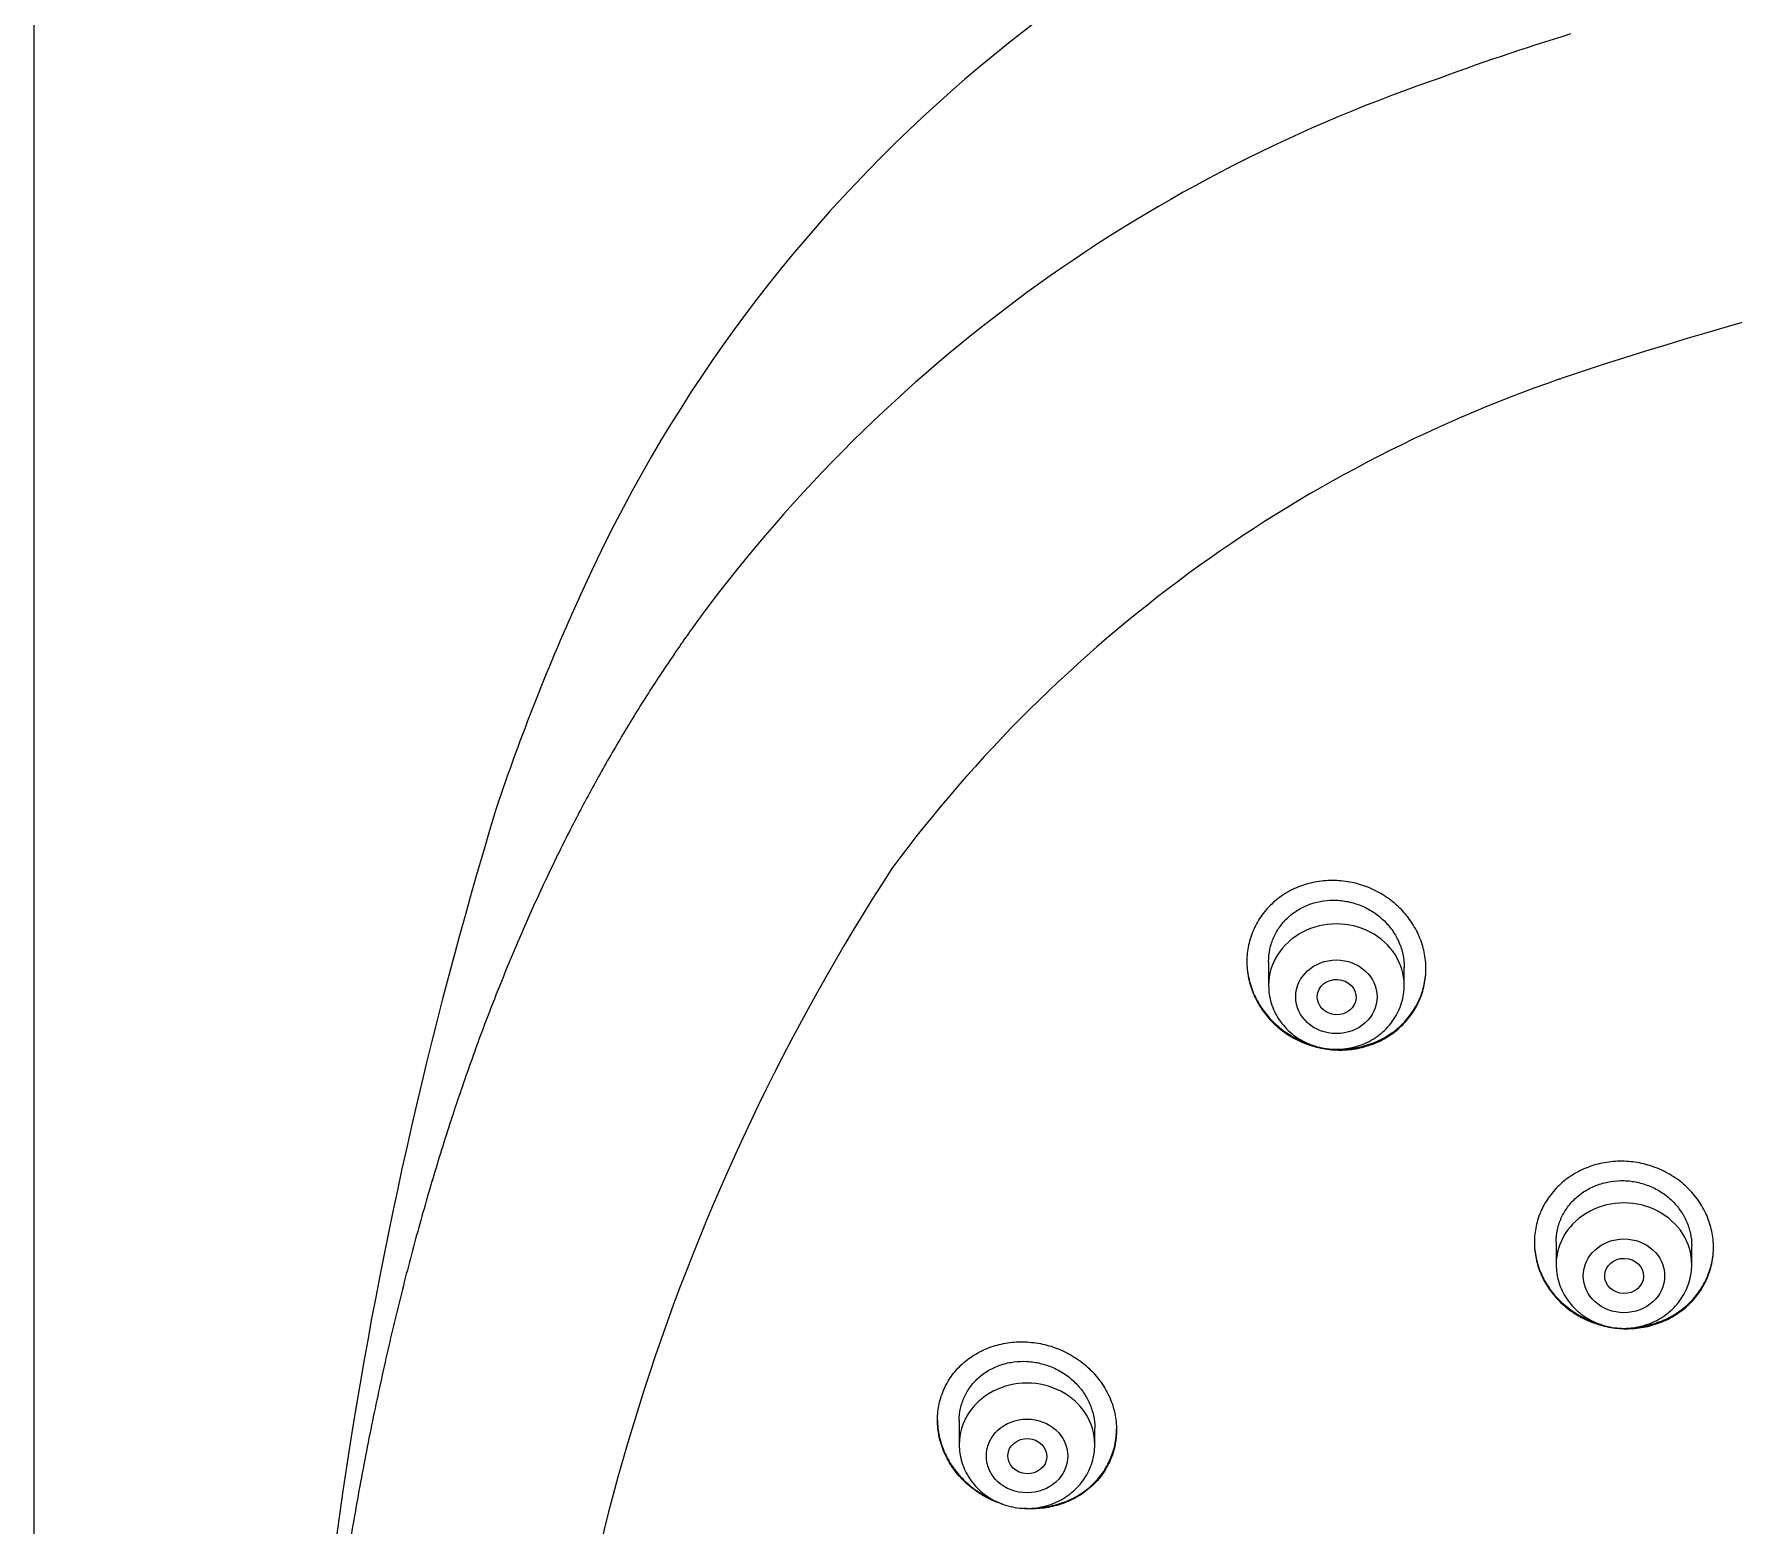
# Model space of a CAD drawing. Header units: millimetres. Extents: x 976 to 9349, y -1578 to 2211.
# Drawn here: x 2931.872 to 2935.382, y 983.664 to 986.744 of the extents above; entities that cross this region are included whole.
import ezdxf

# ---------------------------------------------------------------- set-up
doc = ezdxf.new("R2010")
doc.units = ezdxf.units.MM
doc.layers.add('Wbudowane', color=175, linetype='Continuous')

# ---------------------------------------------------------------- blocks, each defined once
blk = doc.blocks.new('Z$W@#21058')
for p, q in [((13.825, 159.1545), (13.825, 122.1386)), ((13.825, 159.1545), (13.825, 122.2446)), ((16.977, 142.1499), (16.9796, 142.1509)), ((16.3754, 140.9465), (16.3754, 140.8975)), ((16.6554, 140.8975), (16.6554, 140.9354)), ((16.9694, 140.3674), (16.9694, 140.3212)), ((17.2494, 140.3212), (17.2494, 140.3593)), ((15.7363, 139.9984), (15.7363, 139.9491)), ((16.0163, 139.9491), (16.0163, 139.9834))]:
    blk.add_line(p, q)
for centre, radius, start, end in [((17.728, 140.4651), 3.0378, 108.3974, 155.907), ((18.4645, 138.0682), 5.0133, 106.9958, 110.4444), ((17.7449, 139.7715), 3.1669, 109.0088, 143.3144), ((19.6163, 134.2726), 8.3079, 88.31872, 108.50376), ((17.9248, 139.4091), 2.9001, 109.0754, 143.3794), ((18.8917, 139.8939), 4.3336, 155.2934, 161.6153), ((24.0394, 138.4419), 9.6796, 163.06996, 180.15804), ((19.4148, 138.6645), 4.5495, 147.0501, 177.2106)]:
    blk.add_arc(centre, radius, start, end)
for centre, end_param in [((16.5154, 140.8975), 3.141598), ((17.1094, 140.3212), 3.141593), ((15.8763, 139.9491), 3.141598)]:
    blk.add_ellipse(centre, major_axis=(0.14, 0), ratio=0.906308, start_param=0, end_param=end_param)
for centre, major_axis, ratio in [((16.5154, 140.8739), (0.084, 0), 0.906308), ((16.516, 140.8733), (0.0402, -0.0022), 0.905767), ((17.1094, 140.2975), (-0.084, 0), 0.906308), ((17.1097, 140.2972), (0.0401, -0.0011), 0.906171), ((15.8763, 139.9254), (-0.084, 0), 0.906308), ((15.877, 139.925), (0.0403, -0.0017), 0.901335)]:
    blk.add_ellipse(centre, major_axis=major_axis, ratio=ratio)
blk.add_open_spline([(14.9511, 141.6952), (14.9517, 141.6972), (14.9524, 141.6993), (14.9532, 141.7013), (14.9539, 141.7033), (14.9548, 141.7052)], degree=5)
for points, knots in [([(15.2052, 141.6635), (15.1852, 141.6361), (15.1515, 141.5885), (15.0962, 141.5055), (15.0447, 141.4222), (14.9934, 141.3338), (14.9446, 141.243), (14.8971, 141.1483), (14.8514, 141.0501), (14.8072, 140.9478), (14.7648, 140.8416), (14.724, 140.7311), (14.685, 140.6163), (14.6478, 140.4968), (14.6125, 140.3726), (14.579, 140.2434), (14.5475, 140.1092), (14.518, 139.9698), (14.4907, 139.8252), (14.4656, 139.6754), (14.4429, 139.5204), (14.4227, 139.3605), (14.4051, 139.1959), (14.3902, 139.0269), (14.3782, 138.854), (14.3691, 138.678), (14.3631, 138.4995), (14.3602, 138.3195), (14.3604, 138.1391), (14.3638, 137.9591), (14.3702, 137.7807), (14.3797, 137.6046), (14.3922, 137.4317), (14.4075, 137.2627), (14.4256, 137.098), (14.4463, 136.9381), (14.4695, 136.7831), (14.4951, 136.6333), (14.5229, 136.4887), (14.5529, 136.3494), (14.5849, 136.2152), (14.619, 136.0861), (14.6549, 135.9621), (14.6928, 135.8425), (14.7321, 135.7282), (14.7739, 135.6171), (14.8161, 135.5128), (14.8617, 135.4092), (14.8897, 135.3496), (14.9064, 135.3155)], [0, 0, 0, 0, 0.013707, 0.028239, 0.043047, 0.058182, 0.073661, 0.089521, 0.105819, 0.122574, 0.139831, 0.157629, 0.17598, 0.194931, 0.214557, 0.234815, 0.255804, 0.277485, 0.299914, 0.323078, 0.34698, 0.371602, 0.396913, 0.422855, 0.449374, 0.47635, 0.5037, 0.531273, 0.558922, 0.586484, 0.613836, 0.64083, 0.667343, 0.69331, 0.718619, 0.743266, 0.767165, 0.790356, 0.812776, 0.834488, 0.85546, 0.875736, 0.895362, 0.914311, 0.932681, 0.950459, 0.9677, 0.984447, 1, 1, 1, 1]), ([(16.3304, 140.9464), (16.3304, 140.958), (16.3316, 140.9693), (16.3351, 140.986), (16.3366, 140.9915), (16.3401, 141.0024), (16.3422, 141.0078), (16.3492, 141.0235), (16.3549, 141.0334), (16.365, 141.0473), (16.3687, 141.0518), (16.3765, 141.0605), (16.3806, 141.0645), (16.3934, 141.0762), (16.4028, 141.083), (16.4181, 141.092), (16.4234, 141.0948), (16.4341, 141.0997), (16.4451, 141.1041), (16.4565, 141.1075), (16.4681, 141.1103), (16.4741, 141.1114), (16.492, 141.1139), (16.504, 141.1145), (16.5221, 141.1137), (16.5281, 141.1131), (16.5403, 141.1114), (16.5463, 141.1103), (16.564, 141.1062), (16.5755, 141.1024), (16.5922, 141.0951), (16.5977, 141.0924), (16.6084, 141.0865), (16.6187, 141.0802), (16.6283, 141.073), (16.6376, 141.0654), (16.6421, 141.0614), (16.655, 141.0487), (16.6626, 141.0396), (16.6726, 141.025), (16.6757, 141.02), (16.6814, 141.0097), (16.684, 141.0044), (16.6909, 140.9883), (16.6944, 140.9773), (16.698, 140.9604), (16.6989, 140.9547), (16.7001, 140.9432), (16.7004, 140.9374), (16.7004, 140.9203), (16.6992, 140.909), (16.6957, 140.8922), (16.6942, 140.8867), (16.6907, 140.8758), (16.6866, 140.8652), (16.6814, 140.8551), (16.6757, 140.8452), (16.6725, 140.8404), (16.6623, 140.8263), (16.6546, 140.8178), (16.6418, 140.8062), (16.6373, 140.8025), (16.6278, 140.7955), (16.6229, 140.7923), (16.6077, 140.7833), (16.597, 140.7784), (16.5801, 140.7725), (16.5743, 140.7707), (16.5627, 140.7679), (16.5568, 140.7667), (16.539, 140.7641), (16.5269, 140.7635), (16.5025, 140.7645), (16.4905, 140.7661), (16.4728, 140.7702), (16.4669, 140.7718), (16.4554, 140.7756), (16.4496, 140.7778), (16.4329, 140.7851), (16.4223, 140.7909), (16.4073, 140.801), (16.4024, 140.8046), (16.393, 140.8123), (16.3886, 140.8163), (16.3759, 140.8289), (16.3683, 140.838), (16.3582, 140.8527), (16.355, 140.8578), (16.3494, 140.8681), (16.3442, 140.8786), (16.3402, 140.8894), (16.3366, 140.9005), (16.3352, 140.9062), (16.3316, 140.9233), (16.3304, 140.9348), (16.3304, 140.9464)], [0, 0, 0, 0, 0.03125, 0.03125, 0.046875, 0.046875, 0.0625, 0.0625, 0.09375, 0.09375, 0.109375, 0.109375, 0.125, 0.125, 0.15625, 0.15625, 0.171875, 0.171875, 0.1875, 0.203125, 0.203125, 0.21875, 0.21875, 0.25, 0.25, 0.265625, 0.265625, 0.28125, 0.28125, 0.3125, 0.3125, 0.328125, 0.328125, 0.34375, 0.359375, 0.359375, 0.375, 0.375, 0.40625, 0.40625, 0.421875, 0.421875, 0.4375, 0.4375, 0.46875, 0.46875, 0.484375, 0.484375, 0.5, 0.5, 0.53125, 0.53125, 0.546875, 0.546875, 0.5625, 0.578125, 0.578125, 0.59375, 0.59375, 0.625, 0.625, 0.640625, 0.640625, 0.65625, 0.65625, 0.6875, 0.6875, 0.703125, 0.703125, 0.71875, 0.71875, 0.75, 0.75, 0.78125, 0.78125, 0.796875, 0.796875, 0.8125, 0.8125, 0.84375, 0.84375, 0.859375, 0.859375, 0.875, 0.875, 0.90625, 0.90625, 0.921875, 0.921875, 0.9375, 0.953125, 0.953125, 0.96875, 0.96875, 1, 1, 1, 1]), ([(16.3754, 140.9464), (16.3754, 140.9551), (16.3763, 140.9637), (16.379, 140.9764), (16.3801, 140.9806), (16.3828, 140.9888), (16.3858, 140.9969), (16.3898, 141.0046), (16.3941, 141.0121), (16.3965, 141.0158), (16.4042, 141.0264), (16.41, 141.0328), (16.4198, 141.0416), (16.4232, 141.0444), (16.4303, 141.0497), (16.4341, 141.0522), (16.4456, 141.0589), (16.4536, 141.0626), (16.4664, 141.0671), (16.4708, 141.0684), (16.4796, 141.0705), (16.4841, 141.0714), (16.4975, 141.0733), (16.5066, 141.0738), (16.5251, 141.0729), (16.5342, 141.0717), (16.5476, 141.0686), (16.552, 141.0673), (16.5608, 141.0644), (16.5651, 141.0627), (16.5778, 141.0572), (16.5858, 141.0528), (16.5971, 141.0452), (16.6008, 141.0424), (16.6079, 141.0366), (16.6113, 141.0336), (16.6209, 141.0241), (16.6267, 141.0172), (16.6343, 141.0061), (16.6367, 141.0023), (16.641, 140.9945), (16.6449, 140.9865), (16.648, 140.9783), (16.6506, 140.97), (16.6518, 140.9657), (16.6545, 140.9528), (16.6554, 140.9441), (16.6554, 140.9354)], [0, 0, 0, 0, 0.0624708, 0.0624708, 0.0937217, 0.0937217, 0.1249727, 0.1562237, 0.1562237, 0.1874747, 0.1874747, 0.2499766, 0.2499766, 0.2812276, 0.2812276, 0.3124786, 0.3124786, 0.3749805, 0.3749805, 0.4062315, 0.4062315, 0.4374825, 0.4374825, 0.4999844, 0.4999844, 0.5624864, 0.5624864, 0.5937373, 0.5937373, 0.6249883, 0.6249883, 0.6874903, 0.6874903, 0.7187412, 0.7187412, 0.7499922, 0.7499922, 0.8124942, 0.8124942, 0.8437451, 0.8437451, 0.8749961, 0.9062471, 0.9062471, 0.9374981, 0.9374981, 1, 1, 1, 1]), ([(16.3304, 140.9473), (16.3305, 140.9361), (16.3317, 140.9251), (16.3351, 140.9085), (16.3366, 140.9029), (16.3401, 140.8918), (16.3421, 140.8863), (16.349, 140.8701), (16.3547, 140.8599), (16.3647, 140.8452), (16.3683, 140.8405), (16.376, 140.8313), (16.38, 140.8269), (16.3927, 140.8143), (16.402, 140.8067), (16.417, 140.7965), (16.4223, 140.7933), (16.4329, 140.7875), (16.4433, 140.7824), (16.4541, 140.7782), (16.4593, 140.7764)], [0, 0, 0, 0, 0.150527, 0.150527, 0.228376, 0.228376, 0.306225, 0.306225, 0.461924, 0.461924, 0.539773, 0.539773, 0.617622, 0.617622, 0.77332, 0.77332, 0.851169, 0.851169, 0.929018, 1, 1, 1, 1]), ([(16.5291, 140.766), (16.5302, 140.7661), (16.5314, 140.7661), (16.5387, 140.7665), (16.5447, 140.7671), (16.5626, 140.7697), (16.5742, 140.7725), (16.591, 140.7784), (16.5966, 140.7806), (16.6074, 140.7856), (16.6126, 140.7884), (16.6278, 140.7973), (16.6372, 140.8042), (16.6502, 140.8159), (16.6543, 140.82), (16.662, 140.8286), (16.6693, 140.8375), (16.6755, 140.847), (16.6813, 140.8569), (16.6839, 140.8621), (16.6909, 140.8778), (16.6944, 140.8886), (16.698, 140.9052), (16.6989, 140.9109), (16.7001, 140.9221), (16.7004, 140.9276), (16.7004, 140.9331)], [0, 0, 0, 0, 0.012873, 0.012873, 0.078838, 0.078838, 0.210768, 0.210768, 0.276733, 0.276733, 0.342698, 0.342698, 0.474628, 0.474628, 0.540593, 0.540593, 0.606558, 0.672524, 0.672524, 0.738489, 0.738489, 0.870419, 0.870419, 0.936384, 0.936384, 1, 1, 1, 1]), ([(16.3754, 140.8975), (16.3754, 140.8908), (16.3763, 140.8795), (16.3804, 140.8606), (16.3873, 140.8431), (16.3968, 140.8263), (16.4088, 140.8112), (16.4229, 140.7976), (16.439, 140.7862), (16.4567, 140.7771), (16.4755, 140.7704), (16.4952, 140.7663), (16.5154, 140.765), (16.5355, 140.7663), (16.5552, 140.7704), (16.5741, 140.7771), (16.5918, 140.7863), (16.6079, 140.7977), (16.6221, 140.8112), (16.634, 140.8264), (16.6435, 140.8433), (16.6504, 140.8608), (16.6545, 140.8796), (16.6554, 140.8909), (16.6554, 140.8975)], [0, 0, 0, 0, 0.043416, 0.088242, 0.133206, 0.178365, 0.223751, 0.269371, 0.315209, 0.361231, 0.407394, 0.453652, 0.499964, 0.546286, 0.592577, 0.638793, 0.684885, 0.730809, 0.776522, 0.822, 0.867242, 0.912272, 0.95714, 1, 1, 1, 1]), ([(16.9244, 140.3665), (16.9244, 140.3779), (16.9256, 140.3891), (16.9291, 140.4056), (16.9305, 140.4111), (16.9341, 140.4218), (16.9361, 140.4272), (16.9431, 140.4427), (16.9488, 140.4525), (16.9589, 140.4663), (16.9626, 140.4708), (16.9703, 140.4794), (16.9744, 140.4835), (16.9873, 140.4951), (16.9966, 140.502), (17.0118, 140.5111), (17.0171, 140.5138), (17.0278, 140.5189), (17.0387, 140.5234), (17.0501, 140.5268), (17.0617, 140.5298), (17.0677, 140.531), (17.0856, 140.5338), (17.0976, 140.5345), (17.1157, 140.534), (17.1218, 140.5335), (17.1339, 140.532), (17.1399, 140.531), (17.1577, 140.5272), (17.1692, 140.5235), (17.186, 140.5166), (17.1915, 140.5139), (17.2022, 140.5083), (17.2073, 140.5052), (17.2223, 140.4954), (17.2316, 140.488), (17.2489, 140.4714), (17.2565, 140.4625), (17.2665, 140.4482), (17.2696, 140.4432), (17.2753, 140.4331), (17.278, 140.4278), (17.2849, 140.412), (17.2884, 140.4011), (17.292, 140.3844), (17.2929, 140.3788), (17.2941, 140.3674), (17.2944, 140.3617), (17.2944, 140.3448), (17.2932, 140.3336), (17.2896, 140.317), (17.2882, 140.3115), (17.2846, 140.3007), (17.2806, 140.2902), (17.2754, 140.2801), (17.2697, 140.2703), (17.2666, 140.2655), (17.2564, 140.2515), (17.2487, 140.243), (17.2359, 140.2314), (17.2314, 140.2277), (17.2219, 140.2208), (17.217, 140.2175), (17.2019, 140.2085), (17.1912, 140.2035), (17.1744, 140.1975), (17.1686, 140.1957), (17.157, 140.1927), (17.1511, 140.1915), (17.1333, 140.1888), (17.1213, 140.188), (17.0969, 140.1887), (17.0849, 140.1902), (17.0672, 140.194), (17.0613, 140.1956), (17.0497, 140.1992), (17.0439, 140.2013), (17.0272, 140.2083), (17.0166, 140.2139), (17.0015, 140.2237), (16.9966, 140.2272), (16.9872, 140.2347), (16.9828, 140.2386), (16.97, 140.2509), (16.9623, 140.2599), (16.9522, 140.2743), (16.9491, 140.2793), (16.9434, 140.2894), (16.9382, 140.2997), (16.9341, 140.3104), (16.9306, 140.3213), (16.9291, 140.3269), (16.9256, 140.3437), (16.9244, 140.3551), (16.9244, 140.3665)], [0, 0, 0, 0, 0.03125, 0.03125, 0.046875, 0.046875, 0.0625, 0.0625, 0.09375, 0.09375, 0.109375, 0.109375, 0.125, 0.125, 0.15625, 0.15625, 0.171875, 0.171875, 0.1875, 0.203125, 0.203125, 0.21875, 0.21875, 0.25, 0.25, 0.265625, 0.265625, 0.28125, 0.28125, 0.3125, 0.3125, 0.328125, 0.328125, 0.34375, 0.34375, 0.375, 0.375, 0.40625, 0.40625, 0.421875, 0.421875, 0.4375, 0.4375, 0.46875, 0.46875, 0.484375, 0.484375, 0.5, 0.5, 0.53125, 0.53125, 0.546875, 0.546875, 0.5625, 0.578125, 0.578125, 0.59375, 0.59375, 0.625, 0.625, 0.640625, 0.640625, 0.65625, 0.65625, 0.6875, 0.6875, 0.703125, 0.703125, 0.71875, 0.71875, 0.75, 0.75, 0.78125, 0.78125, 0.796875, 0.796875, 0.8125, 0.8125, 0.84375, 0.84375, 0.859375, 0.859375, 0.875, 0.875, 0.90625, 0.90625, 0.921875, 0.921875, 0.9375, 0.953125, 0.953125, 0.96875, 0.96875, 1, 1, 1, 1]), ([(16.9694, 140.3672), (16.9694, 140.3758), (16.9702, 140.3842), (16.9729, 140.3968), (16.974, 140.401), (16.9767, 140.4091), (16.9798, 140.4171), (16.9837, 140.4247), (16.988, 140.4321), (16.9904, 140.4358), (16.9981, 140.4463), (17.0039, 140.4527), (17.0136, 140.4615), (17.017, 140.4643), (17.0242, 140.4696), (17.0279, 140.4721), (17.0393, 140.4789), (17.0474, 140.4827), (17.0601, 140.4872), (17.0645, 140.4886), (17.0733, 140.4908), (17.0778, 140.4917), (17.0912, 140.4938), (17.1003, 140.4944), (17.1188, 140.4938), (17.1279, 140.4927), (17.1413, 140.4898), (17.1457, 140.4887), (17.1545, 140.4859), (17.1589, 140.4843), (17.1716, 140.4791), (17.1796, 140.4748), (17.191, 140.4674), (17.1947, 140.4647), (17.2018, 140.459), (17.2052, 140.4561), (17.2148, 140.4468), (17.2206, 140.44), (17.2283, 140.4291), (17.2306, 140.4253), (17.235, 140.4177), (17.2389, 140.4099), (17.2419, 140.4018), (17.2446, 140.3935), (17.2457, 140.3893), (17.2484, 140.3765), (17.2494, 140.368), (17.2494, 140.3593)], [0, 0, 0, 0, 0.062399, 0.062399, 0.093653, 0.093653, 0.124906, 0.156159, 0.156159, 0.187413, 0.187413, 0.249919, 0.249919, 0.281173, 0.281173, 0.312426, 0.312426, 0.374933, 0.374933, 0.406186, 0.406186, 0.43744, 0.43744, 0.499946, 0.499946, 0.562453, 0.562453, 0.593706, 0.593706, 0.62496, 0.62496, 0.687466, 0.687466, 0.71872, 0.71872, 0.749973, 0.749973, 0.81248, 0.81248, 0.843733, 0.843733, 0.874987, 0.90624, 0.90624, 0.937493, 0.937493, 1, 1, 1, 1]), ([(16.9244, 140.3674), (16.9244, 140.3564), (16.9256, 140.3455), (16.9291, 140.3293), (16.9305, 140.3237), (16.934, 140.3128), (16.9361, 140.3073), (16.9431, 140.2915), (16.9487, 140.2814), (16.9588, 140.267), (16.9624, 140.2624), (16.9701, 140.2533), (16.9742, 140.249), (16.9869, 140.2367), (16.9962, 140.2293), (17.0113, 140.2194), (17.0165, 140.2163), (17.0272, 140.2107), (17.0372, 140.206), (17.0475, 140.2021), (17.0522, 140.2005)], [0, 0, 0, 0, 0.151389, 0.151389, 0.229754, 0.229754, 0.308118, 0.308118, 0.464847, 0.464847, 0.543212, 0.543212, 0.621576, 0.621576, 0.778305, 0.778305, 0.85667, 0.85667, 0.935034, 1, 1, 1, 1]), ([(17.1368, 140.1916), (17.1396, 140.1919), (17.1423, 140.1923), (17.1569, 140.1946), (17.1685, 140.1975), (17.1853, 140.2035), (17.1909, 140.2058), (17.2016, 140.2108), (17.2068, 140.2136), (17.2219, 140.2225), (17.2313, 140.2294), (17.2443, 140.2411), (17.2484, 140.2452), (17.2561, 140.2538), (17.2633, 140.2626), (17.2695, 140.2721), (17.2753, 140.282), (17.2779, 140.2871), (17.2849, 140.3027), (17.2884, 140.3133), (17.292, 140.3299), (17.2929, 140.3355), (17.294, 140.3466), (17.2943, 140.3521), (17.2944, 140.3575)], [0, 0, 0, 0, 0.031631, 0.031631, 0.170302, 0.170302, 0.239637, 0.239637, 0.308972, 0.308972, 0.447642, 0.447642, 0.516977, 0.516977, 0.586312, 0.655648, 0.655648, 0.724983, 0.724983, 0.863653, 0.863653, 0.932988, 0.932988, 1, 1, 1, 1]), ([(16.9694, 140.3212), (16.9694, 140.3144), (16.9703, 140.303), (16.9744, 140.2841), (16.9813, 140.2666), (16.9909, 140.2498), (17.0029, 140.2347), (17.017, 140.2212), (17.0331, 140.2098), (17.0508, 140.2007), (17.0696, 140.194), (17.0893, 140.1899), (17.1095, 140.1886), (17.1296, 140.19), (17.1493, 140.1941), (17.1682, 140.2008), (17.1859, 140.21), (17.202, 140.2214), (17.2161, 140.235), (17.2281, 140.2502), (17.2376, 140.267), (17.2444, 140.2845), (17.2485, 140.3034), (17.2494, 140.3146), (17.2494, 140.3212)], [0, 0, 0, 0, 0.043723, 0.08855, 0.133515, 0.178674, 0.224062, 0.269684, 0.315523, 0.361546, 0.407709, 0.453968, 0.500279, 0.546601, 0.592892, 0.639107, 0.685199, 0.73112, 0.776832, 0.822308, 0.867548, 0.912577, 0.957444, 1, 1, 1, 1]), ([(15.6913, 139.9994), (15.6913, 140.0109), (15.6925, 140.022), (15.696, 140.0384), (15.6975, 140.0438), (15.7011, 140.0545), (15.7032, 140.0598), (15.7102, 140.0751), (15.7159, 140.0846), (15.7261, 140.0981), (15.7298, 140.1025), (15.7375, 140.1108), (15.7416, 140.1147), (15.7545, 140.1259), (15.7639, 140.1324), (15.7792, 140.141), (15.7844, 140.1435), (15.7951, 140.1482), (15.806, 140.1523), (15.8174, 140.1554), (15.829, 140.158), (15.8349, 140.159), (15.8528, 140.1612), (15.8647, 140.1616), (15.8828, 140.1605), (15.8888, 140.1599), (15.9009, 140.1581), (15.9069, 140.157), (15.9246, 140.1527), (15.9361, 140.1488), (15.9528, 140.1415), (15.9583, 140.1387), (15.969, 140.1329), (15.9741, 140.1297), (15.9891, 140.1197), (15.9984, 140.1121), (16.0157, 140.0952), (16.0233, 140.0862), (16.0334, 140.0717), (16.0365, 140.0668), (16.0422, 140.0565), (16.0448, 140.0512), (16.0518, 140.0353), (16.0553, 140.0244), (16.0589, 140.0077), (16.0598, 140.002), (16.061, 139.9906), (16.0613, 139.985), (16.0613, 139.9681), (16.0601, 139.9569), (16.0565, 139.9404), (16.055, 139.9349), (16.0515, 139.9243), (16.0474, 139.9139), (16.0422, 139.904), (16.0364, 139.8943), (16.0333, 139.8895), (16.023, 139.8759), (16.0153, 139.8676), (16.0024, 139.8563), (15.9979, 139.8527), (15.9884, 139.846), (15.9835, 139.8429), (15.9683, 139.8343), (15.9577, 139.8296), (15.9408, 139.824), (15.935, 139.8224), (15.9234, 139.8198), (15.9117, 139.8177), (15.8997, 139.8167), (15.8877, 139.8163), (15.8817, 139.8163), (15.8733, 139.8168), (15.871, 139.817), (15.8688, 139.8172)], [0, 0, 0, 0, 0.041345, 0.041345, 0.062018, 0.062018, 0.08269, 0.08269, 0.124035, 0.124035, 0.144708, 0.144708, 0.16538, 0.16538, 0.206725, 0.206725, 0.227398, 0.227398, 0.24807, 0.268743, 0.268743, 0.289416, 0.289416, 0.330761, 0.330761, 0.351433, 0.351433, 0.372106, 0.372106, 0.413451, 0.413451, 0.434123, 0.434123, 0.454796, 0.454796, 0.496141, 0.496141, 0.537486, 0.537486, 0.558158, 0.558158, 0.578831, 0.578831, 0.620176, 0.620176, 0.640849, 0.640849, 0.661521, 0.661521, 0.702866, 0.702866, 0.723539, 0.723539, 0.744211, 0.764884, 0.764884, 0.785556, 0.785556, 0.826901, 0.826901, 0.847574, 0.847574, 0.868247, 0.868247, 0.909592, 0.909592, 0.930264, 0.930264, 0.950937, 0.971609, 0.971609, 0.992282, 0.992282, 1, 1, 1, 1]), ([(15.7363, 139.9982), (15.7363, 140.0068), (15.7372, 140.0152), (15.7399, 140.0277), (15.741, 140.0318), (15.7437, 140.0399), (15.7468, 140.0477), (15.7507, 140.0552), (15.755, 140.0625), (15.7574, 140.0661), (15.7652, 140.0764), (15.771, 140.0826), (15.7807, 140.0911), (15.7842, 140.0938), (15.7913, 140.0988), (15.7951, 140.1012), (15.8065, 140.1076), (15.8146, 140.1111), (15.8273, 140.1153), (15.8317, 140.1165), (15.8405, 140.1185), (15.8449, 140.1192), (15.8583, 140.1209), (15.8674, 140.1213), (15.8858, 140.1202), (15.8949, 140.1189), (15.9082, 140.1157), (15.9126, 140.1144), (15.9214, 140.1115), (15.9257, 140.1098), (15.9384, 140.1043), (15.9464, 140.0999), (15.9578, 140.0922), (15.9615, 140.0895), (15.9686, 140.0837), (15.972, 140.0807), (15.9816, 140.0712), (15.9874, 140.0644), (15.9951, 140.0534), (15.9975, 140.0496), (16.0018, 140.0419), (16.0057, 140.034), (16.0088, 140.0259), (16.0115, 140.0176), (16.0126, 140.0134), (16.0154, 140.0006), (16.0163, 139.992), (16.0163, 139.9834)], [0, 0, 0, 0, 0.062341, 0.062341, 0.093597, 0.093597, 0.124852, 0.156107, 0.156107, 0.187362, 0.187362, 0.249873, 0.249873, 0.281128, 0.281128, 0.312384, 0.312384, 0.374894, 0.374894, 0.40615, 0.40615, 0.437405, 0.437405, 0.499915, 0.499915, 0.562426, 0.562426, 0.593681, 0.593681, 0.624937, 0.624937, 0.687447, 0.687447, 0.718702, 0.718702, 0.749958, 0.749958, 0.812468, 0.812468, 0.843724, 0.843724, 0.874979, 0.906234, 0.906234, 0.937489, 0.937489, 1, 1, 1, 1]), ([(15.6913, 140.0001), (15.6913, 139.989), (15.6926, 139.978), (15.696, 139.9616), (15.6975, 139.956), (15.701, 139.945), (15.7031, 139.9395), (15.71, 139.9234), (15.7157, 139.9132), (15.7258, 139.8986), (15.7294, 139.8938), (15.7371, 139.8847), (15.7411, 139.8803), (15.7539, 139.8677), (15.7631, 139.86), (15.7782, 139.8498), (15.7834, 139.8466), (15.7935, 139.841), (15.7984, 139.8386), (15.8033, 139.8363)], [0, 0, 0, 0, 0.16446, 0.16446, 0.248878, 0.248878, 0.333296, 0.333296, 0.502132, 0.502132, 0.586549, 0.586549, 0.670967, 0.670967, 0.839803, 0.839803, 0.924221, 0.924221, 1, 1, 1, 1]), ([(15.8259, 139.8258), (15.8246, 139.8262), (15.8234, 139.8266), (15.8164, 139.829), (15.8106, 139.8312), (15.794, 139.8386), (15.7834, 139.8445), (15.7684, 139.8547), (15.7635, 139.8583), (15.7542, 139.866), (15.7497, 139.8701), (15.737, 139.8827), (15.7293, 139.8918), (15.7192, 139.9064), (15.7161, 139.9115), (15.7104, 139.9218), (15.7052, 139.9322), (15.7011, 139.943), (15.6976, 139.954), (15.6961, 139.9596), (15.6925, 139.9766), (15.6913, 139.988), (15.6913, 139.9994)], [0, 0, 0, 0, 0.0160432, 0.0160432, 0.0917322, 0.0917322, 0.2431101, 0.2431101, 0.3187991, 0.3187991, 0.3944881, 0.3944881, 0.5458661, 0.5458661, 0.6215551, 0.6215551, 0.6972441, 0.772933, 0.772933, 0.848622, 0.848622, 1, 1, 1, 1]), ([(15.8982, 139.8186), (15.9027, 139.8189), (15.9071, 139.8193), (15.9234, 139.8214), (15.9349, 139.824), (15.9518, 139.8296), (15.9573, 139.8317), (15.9681, 139.8365), (15.9733, 139.8391), (15.9884, 139.8476), (15.9978, 139.8543), (16.0109, 139.8656), (16.015, 139.8696), (16.0227, 139.878), (16.03, 139.8866), (16.0363, 139.896), (16.042, 139.9057), (16.0447, 139.9107), (16.0517, 139.9261), (16.0553, 139.9367), (16.0589, 139.9531), (16.0598, 139.9586), (16.061, 139.9697), (16.0613, 139.9752), (16.0613, 139.9807)], [0, 0, 0, 0, 0.0502816, 0.0502816, 0.1862602, 0.1862602, 0.2542495, 0.2542495, 0.3222388, 0.3222388, 0.4582173, 0.4582173, 0.5262066, 0.5262066, 0.5941959, 0.6621852, 0.6621852, 0.7301745, 0.7301745, 0.8661531, 0.8661531, 0.9341424, 0.9341424, 1, 1, 1, 1]), ([(15.7363, 139.9491), (15.7363, 139.9424), (15.7372, 139.931), (15.7413, 139.9121), (15.7482, 139.8947), (15.7577, 139.8779), (15.7697, 139.8627), (15.7838, 139.8492), (15.7999, 139.8378), (15.8176, 139.8286), (15.8364, 139.822), (15.8561, 139.8179), (15.8763, 139.8165), (15.8964, 139.8179), (15.9161, 139.822), (15.935, 139.8286), (15.9527, 139.8378), (15.9688, 139.8493), (15.983, 139.8628), (15.9949, 139.878), (16.0044, 139.8948), (16.0113, 139.9123), (16.0154, 139.9312), (16.0163, 139.9425), (16.0163, 139.9491)], [0, 0, 0, 0, 0.043416, 0.088242, 0.133206, 0.178365, 0.223751, 0.269371, 0.315209, 0.361231, 0.407394, 0.453652, 0.499964, 0.546286, 0.592577, 0.638793, 0.684885, 0.730809, 0.776522, 0.822, 0.867242, 0.912272, 0.95714, 1, 1, 1, 1])]:
    blk.add_open_spline(points, degree=3, knots=knots)

msp = doc.modelspace()

# ---------------------------------------------------------------- block references
at = {"layer": 'Wbudowane'}
msp.add_blockref('Z$W@#21058', (2918.0473, 843.881), dxfattribs=at)

doc.saveas('drawing.dxf')
